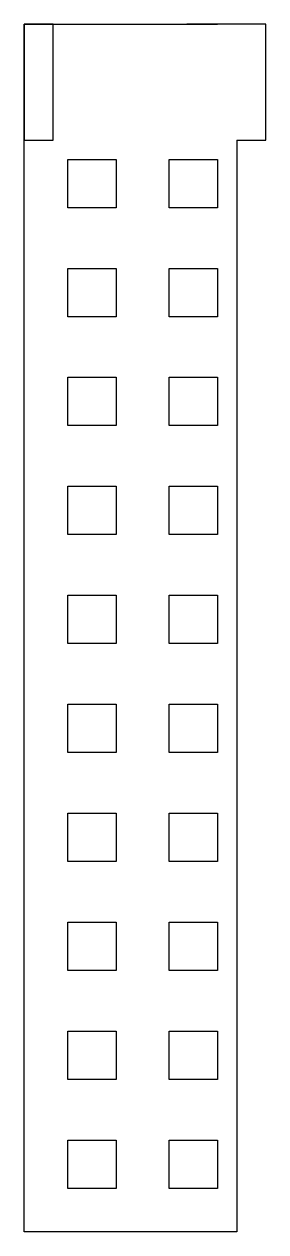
# Model space of a CAD drawing. Header units: millimetres. Extents: x 0 to 50, y -250 to 0.
import ezdxf

# ---------------------------------------------------------------- set-up
doc = ezdxf.new("R2010")
doc.units = ezdxf.units.MM
doc.layers.get('0').update_dxf_attribs({"linetype": 'CONTINUOUS'})

msp = doc.modelspace()

# ---------------------------------------------------------------- linework, layer by layer
for p, q in [((0, 0), (40, 0)), ((0, -250), (0, 0)), ((50, 0), (33.64, 0)), ((50, -24), (50, 0)), ((44, -24), (44, -250)), ((44, -24), (50, -24)), ((44, -250), (0, -250))]:
    msp.add_line(p, q)
for points in [[(6, 0), (0, 0), (0, -24), (6, -24)], [(19, -28), (19, -38), (9, -38), (9, -28)], [(40, -28), (40, -38), (30, -38), (30, -28)], [(19, -50.56), (19, -60.56), (9, -60.56), (9, -50.56)], [(40, -50.56), (40, -60.56), (30, -60.56), (30, -50.56)], [(19, -73.11), (19, -83.11), (9, -83.11), (9, -73.11)], [(40, -73.11), (40, -83.11), (30, -83.11), (30, -73.11)], [(19, -95.67), (19, -105.67), (9, -105.67), (9, -95.67)], [(40, -95.67), (40, -105.67), (30, -105.67), (30, -95.67)], [(19, -118.22), (19, -128.22), (9, -128.22), (9, -118.22)], [(40, -118.22), (40, -128.22), (30, -128.22), (30, -118.22)], [(19, -140.78), (19, -150.78), (9, -150.78), (9, -140.78)], [(40, -140.78), (40, -150.78), (30, -150.78), (30, -140.78)], [(19, -163.33), (19, -173.33), (9, -173.33), (9, -163.33)], [(40, -163.33), (40, -173.33), (30, -173.33), (30, -163.33)], [(19, -185.89), (19, -195.89), (9, -195.89), (9, -185.89)], [(40, -185.89), (40, -195.89), (30, -195.89), (30, -185.89)], [(19, -208.44), (19, -218.44), (9, -218.44), (9, -208.44)], [(40, -208.44), (40, -218.44), (30, -218.44), (30, -208.44)], [(19, -241), (9, -241), (9, -231), (19, -231)], [(40, -231), (40, -241), (30, -241), (30, -231)]]:
    msp.add_lwpolyline(points, close=True)

doc.saveas('drawing.dxf')
